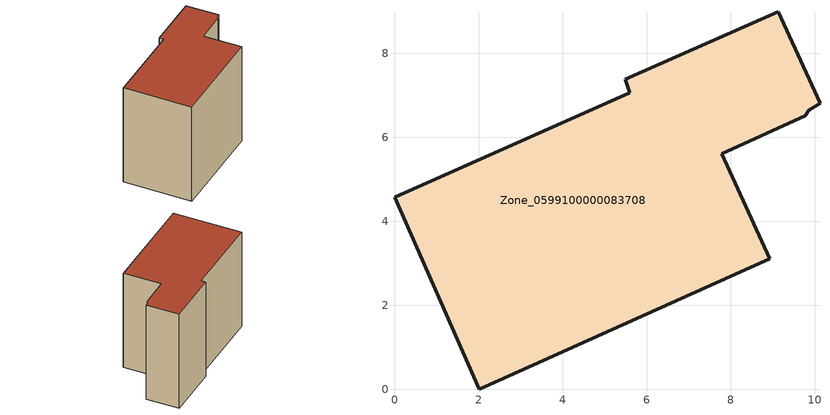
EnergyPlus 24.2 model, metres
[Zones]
Zone_0599100000083708
 floor ground (C_G): 5.6,7.06 5.49,7.38 9.13,8.99 10.12,6.81 9.86,6.65 9.78,6.51 7.79,5.61 8.93,3.11 2.01,0 0,4.57 z3.29
 wall outside (C_F): 0,4.57 2.01,0 8.93,3.11 7.79,5.61 9.78,6.51 9.86,6.65 10.12,6.81 9.13,8.99 5.49,7.38 5.6,7.06 0,4.57 z3.29:10.82
 roof outside (C_R): 9.78,6.51 9.86,6.65 10.12,6.81 9.13,8.99 5.49,7.38 5.6,7.06 0,4.57 2.01,0 8.93,3.11 7.79,5.61 z10.82
[BUILDING]
Pand.0599100000083708: North Axis=0; Terrain=City; Loads Convergence Tolerance Value=0.04; Temperature Convergence Tolerance Value=0.4; Solar Distribution=FullExterior; Maximum Number of Warmup Days=25; Minimum Number of Warmup Days=1
[Site:Location]
Rotterdam.The.Hague.AP_ZH_NLD Design_Conditions: Latitude=51.96; Longitude=4.45; Time Zone=1; Elevation=-4.5
[SITE:GROUNDTEMPERATURE:BUILDINGSURFACE]
18, 18, 18, 18, 18, 18, 18, 18, 18, 18, 18, 18
[MATERIAL] Thermal Absorptance=0.9; Solar Absorptance=0.7; Visible Absorptance=0.7
Name | Roughness | Thickness | Conductivity | Density | Specific Heat
G.TI.1946 | MediumSmooth | 0.15 | 1 | 540 | 1210
F.TI.1946 | Rough | 0.3 | 0.857143 | 1920 | 840
R.TI.1946 | MediumRough | 0.2 | 0.1 | 1500 | 1000
[CONSTRUCTION]
C_G: G.TI.1946
C_F: F.TI.1946
C_R: R.TI.1946
[ZONE]
Zone_0599100000083708: Type=1; Multiplier=1; Ceiling Height=Autocalculate; Volume=Autocalculate; Floor Area=autocalculate; Part of Total Floor Area=Yes
[ZONEINFILTRATION:DESIGNFLOWRATE]
Infil_Zone_0599100000083708: Zone or ZoneList or Space or SpaceList=Zone_0599100000083708; Schedule=AlwaysOn; Design Flow Rate Calculation Method=Flow/Area; Flow Rate per Floor Area=0.003; Constant Term Coefficient=1; Temperature Term Coefficient=0; Velocity Term Coefficient=0; Velocity Squared Term Coefficient=0
[HVACTEMPLATE:ZONE:IDEALLOADSAIRSYSTEM]
Zone_0599100000083708: Maximum Heating Supply Air Temperature=50; Minimum Cooling Supply Air Temperature=13; Maximum Heating Supply Air Humidity Ratio=0.0156; Minimum Cooling Supply Air Humidity Ratio=0.0077; Heating Limit=NoLimit; Cooling Limit=NoLimit; Dehumidification Control Type=ConstantSensibleHeatRatio; Cooling Sensible Heat Ratio=0.7; Dehumidification Setpoint=60; Humidification Control Type=None; Humidification Setpoint=30; Outdoor Air Method=None; Outdoor Air Flow Rate per Person=0.00944; Outdoor Air Flow Rate per Zone Floor Area=0; Outdoor Air Flow Rate per Zone=0; Demand Controlled Ventilation Type=None; Outdoor Air Economizer Type=NoEconomizer; Heat Recovery Type=None; Sensible Heat Recovery Effectiveness=0.7; Latent Heat Recovery Effectiveness=0.65
[ZONECONTROL:THERMOSTAT]
ThermostatControl_Zone_0599100000083708: Zone or ZoneList=Zone_0599100000083708; Control Type Schedule=DualSetpointControlType; Control 1=Thermostat_Zone_0599100000083708; Temperature Difference Between Cutout And Setpoint=0
[THERMOSTATSETPOINT:DUALSETPOINT]
Thermostat_Zone_0599100000083708: Heating Setpoint Temperature Schedule=HeatingSetpoint_Zone_0599100000083708; Cooling Setpoint Temperature Schedule=CoolingSetpoint_Zone_0599100000083708
[SCHEDULE:COMPACT]
HeatingSetpoint_Zone_0599100000083708: Through: 12/31, For: AllDays, Until: 24:00, 21
CoolingSetpoint_Zone_0599100000083708: Through: 12/31, For: AllDays, Until: 24:00, 24
DualSetpointControlType: Through: 12/31, For: AllDays, Until: 24:00, 4
AlwaysOn: Through: 12/31, For: AllDays, Until: 24:00, 1
